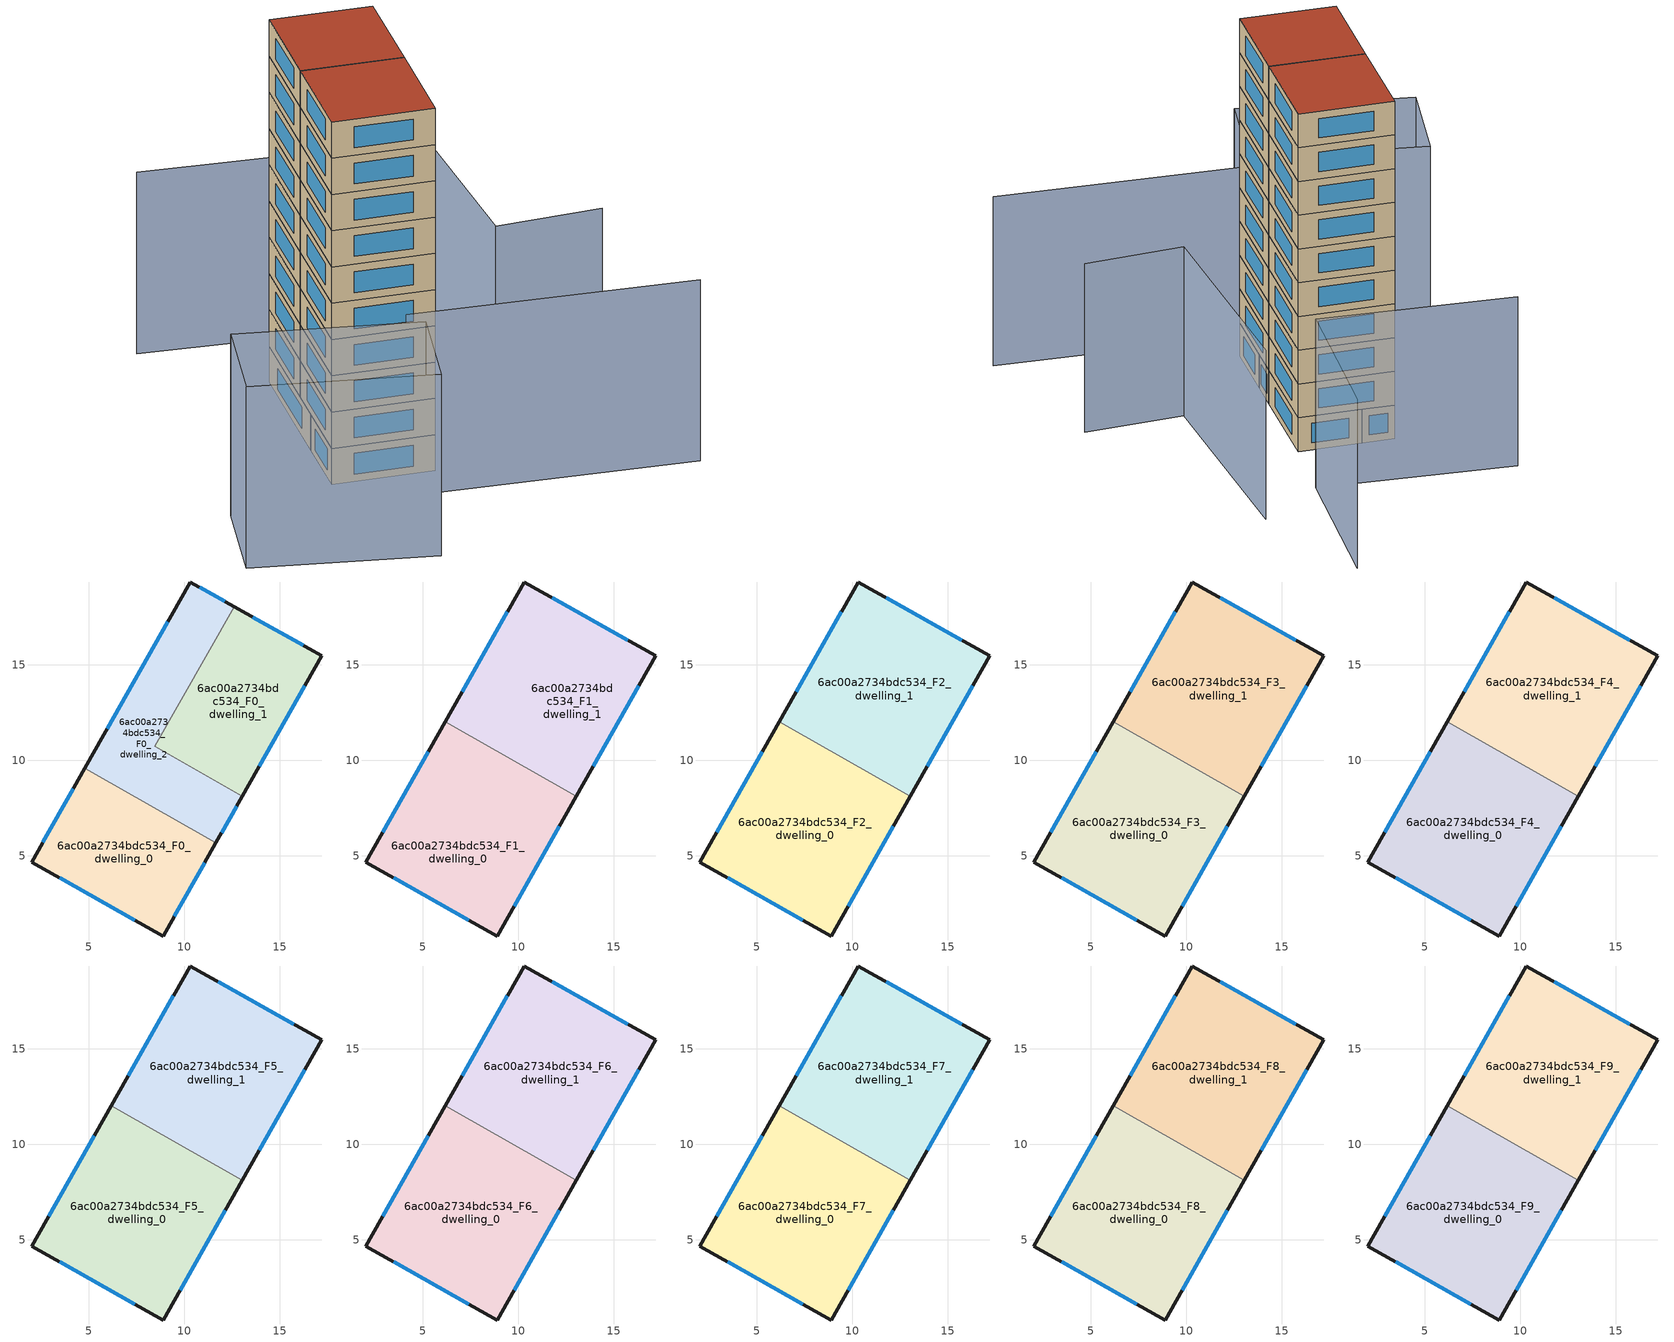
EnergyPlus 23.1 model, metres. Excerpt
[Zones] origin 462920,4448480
6ac00a2734bdc534_F0_dwelling_0
 floor ground (EU_floor_Construction): 11.66,5.68 8.9,0.79 2,4.67 4.78,9.58 z0
 wall outside (EU_wall_Construction): 4.78,9.58 2,4.67 8.9,0.79 11.66,5.68 z0:3
 wall to 6ac00a2734bdc534_F0_dwelling_2 (EU_wall_Construction): 11.66,5.68 4.78,9.58 z0:3
 window (EU_Window_Construction): 4.18,8.52 2.6,5.72 / 9.49,1.84 11.07,4.63 / 3.48,3.84 7.42,1.62 z0.64:2.36
6ac00a2734bdc534_F0_dwelling_1
 floor ground (EU_floor_Construction): 17.22,15.47 13.05,8.13 8.46,10.73 12.61,18.06 z0
 wall outside (EU_wall_Construction): 13.05,8.13 17.22,15.47 12.61,18.06 z0:3
 wall to 6ac00a2734bdc534_F0_dwelling_2 (EU_wall_Construction): 12.61,18.06 8.46,10.73 13.05,8.13 z0:3
 window (EU_Window_Construction): 13.94,9.7 16.32,13.9 / 16.23,16.03 13.6,17.5 z0.64:2.36
6ac00a2734bdc534_F0_dwelling_2
 floor ground (EU_floor_Construction): 12.61,18.06 8.46,10.73 13.05,8.13 11.66,5.68 4.78,9.58 10.31,19.35 z0
 wall outside (EU_wall_Construction): 12.61,18.06 10.31,19.35 4.78,9.58 / 11.66,5.68 13.05,8.13 z0:3
 window (EU_Window_Construction): 9.13,17.25 5.97,11.67 / 12.12,18.33 10.81,19.07 / 11.96,6.2 12.75,7.6 z0.64:2.36
 roof outside (EU_roof_Construction): 13.05,8.12 10.36,9.65 6.17,12.02 z3
6ac00a2734bdc534_F1_dwelling_0
 floor to 6ac00a2734bdc534_F0_dwelling_0 (EU_floor_Construction): 11.66,5.68 8.9,0.79 2,4.67 4.78,9.58 z3
 floor to 6ac00a2734bdc534_F0_dwelling_2 (EU_floor_Construction): 13.05,8.12 11.66,5.68 4.78,9.58 6.17,12.02 z3
 wall outside (EU_wall_Construction): 6.16,12.02 2,4.67 8.9,0.79 13.05,8.12 z3:6
 wall to 6ac00a2734bdc534_F1_dwelling_1 (EU_wall_Construction): 13.05,8.12 6.16,12.02 z3:6
 window (EU_Window_Construction): 5.27,10.45 2.89,6.24 / 9.78,2.36 12.16,6.55 / 3.48,3.84 7.42,1.62 z3.64:5.36
6ac00a2734bdc534_F1_dwelling_1
 floor to 6ac00a2734bdc534_F0_dwelling_2 (EU_floor_Construction): 12.61,18.06 8.46,10.73 10.36,9.65 6.17,12.02 10.31,19.35 z3
 floor to 6ac00a2734bdc534_F0_dwelling_1 (EU_floor_Construction): 17.22,15.47 13.05,8.13 8.46,10.73 12.61,18.06 z3
 wall outside (EU_wall_Construction): 13.05,8.12 17.22,15.47 10.31,19.35 6.16,12.02 z3:6
 window (EU_Window_Construction): 13.94,9.7 16.32,13.9 / 9.43,17.78 7.05,13.59 / 15.74,16.3 11.79,18.52 z3.64:5.36
6ac00a2734bdc534_F2_dwelling_0
 floor to 6ac00a2734bdc534_F1_dwelling_0 (EU_floor_Construction): 13.05,8.12 8.9,0.79 2,4.67 6.16,12.02 z6
 wall outside (EU_wall_Construction): 6.16,12.02 2,4.67 8.9,0.79 13.05,8.12 z6:9
 wall to 6ac00a2734bdc534_F2_dwelling_1 (EU_wall_Construction): 13.05,8.12 6.16,12.02 z6:9
 window (EU_Window_Construction): 5.27,10.45 2.89,6.24 / 9.78,2.36 12.16,6.55 / 3.48,3.84 7.42,1.62 z6.64:8.36
6ac00a2734bdc534_F2_dwelling_1
 floor to 6ac00a2734bdc534_F1_dwelling_1 (EU_floor_Construction): 17.22,15.47 13.05,8.12 6.16,12.02 10.31,19.35 z6
 wall outside (EU_wall_Construction): 13.05,8.12 17.22,15.47 10.31,19.35 6.16,12.02 z6:9
 window (EU_Window_Construction): 13.94,9.7 16.32,13.9 / 9.43,17.78 7.05,13.59 / 15.74,16.3 11.79,18.52 z6.64:8.36
6ac00a2734bdc534_F3_dwelling_0
 floor to 6ac00a2734bdc534_F2_dwelling_0 (EU_floor_Construction): 13.05,8.12 8.9,0.79 2,4.67 6.16,12.02 z9
 wall outside (EU_wall_Construction): 6.16,12.02 2,4.67 8.9,0.79 13.05,8.12 z9:12
 wall to 6ac00a2734bdc534_F3_dwelling_1 (EU_wall_Construction): 13.05,8.12 6.16,12.02 z9:12
 window (EU_Window_Construction): 5.27,10.45 2.89,6.24 / 9.78,2.36 12.16,6.55 / 3.48,3.84 7.42,1.62 z9.64:11.36
6ac00a2734bdc534_F3_dwelling_1
 floor to 6ac00a2734bdc534_F2_dwelling_1 (EU_floor_Construction): 17.22,15.47 13.05,8.12 6.16,12.02 10.31,19.35 z9
 wall outside (EU_wall_Construction): 13.05,8.12 17.22,15.47 10.31,19.35 6.16,12.02 z9:12
 window (EU_Window_Construction): 13.94,9.7 16.32,13.9 / 9.43,17.78 7.05,13.59 / 15.74,16.3 11.79,18.52 z9.64:11.36
6ac00a2734bdc534_F4_dwelling_0
 floor to 6ac00a2734bdc534_F3_dwelling_0 (EU_floor_Construction): 13.05,8.12 8.9,0.79 2,4.67 6.16,12.02 z12
 wall outside (EU_wall_Construction): 6.16,12.02 2,4.67 8.9,0.79 13.05,8.12 z12:15
 wall to 6ac00a2734bdc534_F4_dwelling_1 (EU_wall_Construction): 13.05,8.12 6.16,12.02 z12:15
 window (EU_Window_Construction): 5.27,10.45 2.89,6.24 / 9.78,2.36 12.16,6.55 / 3.48,3.84 7.42,1.62 z12.64:14.36
6ac00a2734bdc534_F4_dwelling_1
 floor to 6ac00a2734bdc534_F3_dwelling_1 (EU_floor_Construction): 17.22,15.47 13.05,8.12 6.16,12.02 10.31,19.35 z12
 wall outside (EU_wall_Construction): 13.05,8.12 17.22,15.47 10.31,19.35 6.16,12.02 z12:15
 window (EU_Window_Construction): 13.94,9.7 16.32,13.9 / 9.43,17.78 7.05,13.59 / 15.74,16.3 11.79,18.52 z12.64:14.36
6ac00a2734bdc534_F5_dwelling_0
 floor to 6ac00a2734bdc534_F4_dwelling_0 (EU_floor_Construction): 13.05,8.12 8.9,0.79 2,4.67 6.16,12.02 z15
 wall outside (EU_wall_Construction): 6.16,12.02 2,4.67 8.9,0.79 13.05,8.12 z15:18
 wall to 6ac00a2734bdc534_F5_dwelling_1 (EU_wall_Construction): 13.05,8.12 6.16,12.02 z15:18
 window (EU_Window_Construction): 5.27,10.45 2.89,6.24 / 9.78,2.36 12.16,6.55 / 3.48,3.84 7.42,1.62 z15.64:17.36
6ac00a2734bdc534_F5_dwelling_1
 floor to 6ac00a2734bdc534_F4_dwelling_1 (EU_floor_Construction): 17.22,15.47 13.05,8.12 6.16,12.02 10.31,19.35 z15
 wall outside (EU_wall_Construction): 13.05,8.12 17.22,15.47 10.31,19.35 6.16,12.02 z15:18
 window (EU_Window_Construction): 13.94,9.7 16.32,13.9 / 9.43,17.78 7.05,13.59 / 15.74,16.3 11.79,18.52 z15.64:17.36
6ac00a2734bdc534_F6_dwelling_0
 floor to 6ac00a2734bdc534_F5_dwelling_0 (EU_floor_Construction): 13.05,8.12 8.9,0.79 2,4.67 6.16,12.02 z18
 wall outside (EU_wall_Construction): 6.16,12.02 2,4.67 8.9,0.79 13.05,8.12 z18:21
 wall to 6ac00a2734bdc534_F6_dwelling_1 (EU_wall_Construction): 13.05,8.12 6.16,12.02 z18:21
 window (EU_Window_Construction): 5.27,10.45 2.89,6.24 / 9.78,2.36 12.16,6.55 / 3.48,3.84 7.42,1.62 z18.64:20.36
6ac00a2734bdc534_F6_dwelling_1
 floor to 6ac00a2734bdc534_F5_dwelling_1 (EU_floor_Construction): 17.22,15.47 13.05,8.12 6.16,12.02 10.31,19.35 z18
 wall outside (EU_wall_Construction): 13.05,8.12 17.22,15.47 10.31,19.35 6.16,12.02 z18:21
 window (EU_Window_Construction): 13.94,9.7 16.32,13.9 / 9.43,17.78 7.05,13.59 / 15.74,16.3 11.79,18.52 z18.64:20.36
6ac00a2734bdc534_F7_dwelling_0
 floor to 6ac00a2734bdc534_F6_dwelling_0 (EU_floor_Construction): 13.05,8.12 8.9,0.79 2,4.67 6.16,12.02 z21
 wall outside (EU_wall_Construction): 6.16,12.02 2,4.67 8.9,0.79 13.05,8.12 z21:24
 wall to 6ac00a2734bdc534_F7_dwelling_1 (EU_wall_Construction): 13.05,8.12 6.16,12.02 z21:24
 window (EU_Window_Construction): 5.27,10.45 2.89,6.24 / 9.78,2.36 12.16,6.55 / 3.48,3.84 7.42,1.62 z21.64:23.36
6ac00a2734bdc534_F7_dwelling_1
 floor to 6ac00a2734bdc534_F6_dwelling_1 (EU_floor_Construction): 17.22,15.47 13.05,8.12 6.16,12.02 10.31,19.35 z21
 wall outside (EU_wall_Construction): 13.05,8.12 17.22,15.47 10.31,19.35 6.16,12.02 z21:24
 window (EU_Window_Construction): 13.94,9.7 16.32,13.9 / 9.43,17.78 7.05,13.59 / 15.74,16.3 11.79,18.52 z21.64:23.36
6ac00a2734bdc534_F8_dwelling_0
 floor to 6ac00a2734bdc534_F7_dwelling_0 (EU_floor_Construction): 13.05,8.12 8.9,0.79 2,4.67 6.16,12.02 z24
 wall outside (EU_wall_Construction): 6.16,12.02 2,4.67 8.9,0.79 13.05,8.12 z24:27
 wall to 6ac00a2734bdc534_F8_dwelling_1 (EU_wall_Construction): 13.05,8.12 6.16,12.02 z24:27
 window (EU_Window_Construction): 5.27,10.45 2.89,6.24 / 9.78,2.36 12.16,6.55 / 3.48,3.84 7.42,1.62 z24.64:26.36
6ac00a2734bdc534_F8_dwelling_1
 floor to 6ac00a2734bdc534_F7_dwelling_1 (EU_floor_Construction): 17.22,15.47 13.05,8.12 6.16,12.02 10.31,19.35 z24
 wall outside (EU_wall_Construction): 13.05,8.12 17.22,15.47 10.31,19.35 6.16,12.02 z24:27
 window (EU_Window_Construction): 13.94,9.7 16.32,13.9 / 9.43,17.78 7.05,13.59 / 15.74,16.3 11.79,18.52 z24.64:26.36
6ac00a2734bdc534_F9_dwelling_0
 floor to 6ac00a2734bdc534_F8_dwelling_0 (EU_floor_Construction): 13.05,8.12 8.9,0.79 2,4.67 6.16,12.02 z27
 wall outside (EU_wall_Construction): 6.16,12.02 2,4.67 8.9,0.79 13.05,8.12 z27:30
 wall to 6ac00a2734bdc534_F9_dwelling_1 (EU_wall_Construction): 13.05,8.12 6.16,12.02 z27:30
 window (EU_Window_Construction): 5.27,10.45 2.89,6.24 / 9.78,2.36 12.16,6.55 / 3.48,3.84 7.42,1.62 z27.64:29.36
 roof outside (EU_roof_Construction): 8.9,0.79 13.05,8.12 6.16,12.02 2,4.67 z30
6ac00a2734bdc534_F9_dwelling_1
 floor to 6ac00a2734bdc534_F8_dwelling_1 (EU_floor_Construction): 17.22,15.47 13.05,8.12 6.16,12.02 10.31,19.35 z27
 wall outside (EU_wall_Construction): 13.05,8.12 17.22,15.47 10.31,19.35 6.16,12.02 z27:30
 window (EU_Window_Construction): 13.94,9.7 16.32,13.9 / 9.43,17.78 7.05,13.59 / 15.74,16.3 11.79,18.52 z27.64:29.36
 roof outside (EU_roof_Construction): 13.05,8.12 17.22,15.47 10.31,19.35 6.16,12.02 z30
shading: 4.57,-0.49 23.69,-11.92 / 26.7,1.19 19.18,4.73 / 19.18,4.73 27.19,21.74 / 28.05,32.72 20.64,20.81 / 20.64,20.81 6.73,29.46 / -6.69,6.52 4.77,-2.28 / 4.77,-2.28 -0.35,-8.94 / -0.35,-8.94 -11.8,-0.14 / -11.8,-0.14 -6.69,6.52 z0:15
[Building]
EU S2 Campaign: North Axis=0; Terrain=City; Solar Distribution=FullExterior
[Site:Location]
Yerevan-Zvartnots.Intl.AP: Latitude=40.15; Longitude=44.383; Time Zone=4; Elevation=854
[SizingPeriod:WeatherFileDays]
AnnualSizingPeriod: Begin Month=1; Begin Day of Month=1; End Month=12; End Day of Month=31; Day of Week for Start Day=Monday; Use Weather File Daylight Saving Period=No; Use Weather File Rain and Snow Indicators=No
[MATERIAL]
EU_InternalMass_Material: Roughness=MediumRough; Thickness=0.1; Conductivity=1; Density=1800; Specific Heat=900; Thermal Absorptance=0.9; Solar Absorptance=0.7; Visible Absorptance=0.7
[MATERIAL:NOMASS] Roughness=MediumRough; Thermal Absorptance=0.9; Solar Absorptance=0.7; Visible Absorptance=0.7
Name | Thermal Resistance
EU_wall_NoMass | 1.05043
EU_roof_NoMass | 1.45357
EU_floor_NoMass | 0.478065
[WINDOWMATERIAL:SIMPLEGLAZINGSYSTEM]
EU_Window_SimpleGlazing: UFactor=2.5566; Solar Heat Gain Coefficient=0.75; Visible Transmittance=0.75
[CONSTRUCTION]
EU_wall_Construction: EU_wall_NoMass
EU_roof_Construction: EU_roof_NoMass
EU_floor_Construction: EU_floor_NoMass
EU_Window_Construction: EU_Window_SimpleGlazing
EU_InternalMass_Construction: EU_InternalMass_Material
[ZONE] Type=1; Multiplier=1; Ceiling Height=autocalculate; Floor Area=autocalculate; Part of Total Floor Area=Yes
Name | Volume
6ac00a2734bdc534_F0_dwelling_0 | 133.47
6ac00a2734bdc534_F1_dwelling_0 | 200.2
6ac00a2734bdc534_F2_dwelling_0; 6ac00a2734bdc534_F3_dwelling_0; 6ac00a2734bdc534_F4_dwelling_0; 6ac00a2734bdc534_F5_dwelling_0; 6ac00a2734bdc534_F6_dwelling_0; 6ac00a2734bdc534_F7_dwelling_0; 6ac00a2734bdc534_F8_dwelling_0; 6ac00a2734bdc534_F9_dwelling_0 | 200.214
6ac00a2734bdc534_F0_dwelling_1 | 133.467
6ac00a2734bdc534_F1_dwelling_1 | 200.132
6ac00a2734bdc534_F2_dwelling_1; 6ac00a2734bdc534_F3_dwelling_1; 6ac00a2734bdc534_F4_dwelling_1; 6ac00a2734bdc534_F5_dwelling_1; 6ac00a2734bdc534_F6_dwelling_1; 6ac00a2734bdc534_F7_dwelling_1; 6ac00a2734bdc534_F8_dwelling_1; 6ac00a2734bdc534_F9_dwelling_1 | 200.213
6ac00a2734bdc534_F0_dwelling_2 | 133.461
[INTERNALMASS] Construction=EU_InternalMass_Construction
Name | Zone or ZoneList | Surface Area
6ac00a2734bdc534_F0_dwelling_0_EU_InternalMass | 6ac00a2734bdc534_F0_dwelling_0 | 44.4909
6ac00a2734bdc534_F0_dwelling_1_EU_InternalMass | 6ac00a2734bdc534_F0_dwelling_1 | 44.4888
6ac00a2734bdc534_F0_dwelling_2_EU_InternalMass | 6ac00a2734bdc534_F0_dwelling_2 | 44.487
6ac00a2734bdc534_F1_dwelling_0_EU_InternalMass | 6ac00a2734bdc534_F1_dwelling_0 | 66.7378
6ac00a2734bdc534_F1_dwelling_1_EU_InternalMass | 6ac00a2734bdc534_F1_dwelling_1 | 66.7376
6ac00a2734bdc534_F2_dwelling_0_EU_InternalMass | 6ac00a2734bdc534_F2_dwelling_0 | 66.7378
6ac00a2734bdc534_F2_dwelling_1_EU_InternalMass | 6ac00a2734bdc534_F2_dwelling_1 | 66.7376
6ac00a2734bdc534_F3_dwelling_0_EU_InternalMass | 6ac00a2734bdc534_F3_dwelling_0 | 66.7378
6ac00a2734bdc534_F3_dwelling_1_EU_InternalMass | 6ac00a2734bdc534_F3_dwelling_1 | 66.7376
6ac00a2734bdc534_F4_dwelling_0_EU_InternalMass | 6ac00a2734bdc534_F4_dwelling_0 | 66.7378
6ac00a2734bdc534_F4_dwelling_1_EU_InternalMass | 6ac00a2734bdc534_F4_dwelling_1 | 66.7376
6ac00a2734bdc534_F5_dwelling_0_EU_InternalMass | 6ac00a2734bdc534_F5_dwelling_0 | 66.7378
6ac00a2734bdc534_F5_dwelling_1_EU_InternalMass | 6ac00a2734bdc534_F5_dwelling_1 | 66.7376
6ac00a2734bdc534_F6_dwelling_0_EU_InternalMass | 6ac00a2734bdc534_F6_dwelling_0 | 66.7378
6ac00a2734bdc534_F6_dwelling_1_EU_InternalMass | 6ac00a2734bdc534_F6_dwelling_1 | 66.7376
6ac00a2734bdc534_F7_dwelling_0_EU_InternalMass | 6ac00a2734bdc534_F7_dwelling_0 | 66.7378
6ac00a2734bdc534_F7_dwelling_1_EU_InternalMass | 6ac00a2734bdc534_F7_dwelling_1 | 66.7376
6ac00a2734bdc534_F8_dwelling_0_EU_InternalMass | 6ac00a2734bdc534_F8_dwelling_0 | 66.7378
6ac00a2734bdc534_F8_dwelling_1_EU_InternalMass | 6ac00a2734bdc534_F8_dwelling_1 | 66.7376
6ac00a2734bdc534_F9_dwelling_0_EU_InternalMass | 6ac00a2734bdc534_F9_dwelling_0 | 66.7378
6ac00a2734bdc534_F9_dwelling_1_EU_InternalMass | 6ac00a2734bdc534_F9_dwelling_1 | 66.7376
[OTHEREQUIPMENT] Fuel Type=Electricity; Design Level Calculation Method=Watts/Area; Power per Zone Floor Area=1; Fraction Latent=0; Fraction Radiant=0; Fraction Lost=0; Carbon Dioxide Generation Rate=0; EndUse Subcategory=EU_Step8_InternalGains
Name | Zone or ZoneList or Space or SpaceList | Schedule
EU_Step8_InternalGain_6ac00a2734bdc534_F0_dwelling_0_f000 | 6ac00a2734bdc534_F0_dwelling_0 | EU_Step8_GainSchedule_6ac00a2734bdc534_F0_dwelling_0_f000
EU_Step8_InternalGain_6ac00a2734bdc534_F0_dwelling_1_f000 | 6ac00a2734bdc534_F0_dwelling_1 | EU_Step8_GainSchedule_6ac00a2734bdc534_F0_dwelling_1_f000
EU_Step8_InternalGain_6ac00a2734bdc534_F0_dwelling_2_f000 | 6ac00a2734bdc534_F0_dwelling_2 | EU_Step8_GainSchedule_6ac00a2734bdc534_F0_dwelling_2_f000
EU_Step8_InternalGain_6ac00a2734bdc534_F1_dwelling_0_f000 | 6ac00a2734bdc534_F1_dwelling_0 | EU_Step8_GainSchedule_6ac00a2734bdc534_F1_dwelling_0_f000
EU_Step8_InternalGain_6ac00a2734bdc534_F1_dwelling_1_f000 | 6ac00a2734bdc534_F1_dwelling_1 | EU_Step8_GainSchedule_6ac00a2734bdc534_F1_dwelling_1_f000
EU_Step8_InternalGain_6ac00a2734bdc534_F2_dwelling_0_f000 | 6ac00a2734bdc534_F2_dwelling_0 | EU_Step8_GainSchedule_6ac00a2734bdc534_F2_dwelling_0_f000
EU_Step8_InternalGain_6ac00a2734bdc534_F2_dwelling_1_f000 | 6ac00a2734bdc534_F2_dwelling_1 | EU_Step8_GainSchedule_6ac00a2734bdc534_F2_dwelling_1_f000
EU_Step8_InternalGain_6ac00a2734bdc534_F3_dwelling_0_f000 | 6ac00a2734bdc534_F3_dwelling_0 | EU_Step8_GainSchedule_6ac00a2734bdc534_F3_dwelling_0_f000
EU_Step8_InternalGain_6ac00a2734bdc534_F3_dwelling_1_f000 | 6ac00a2734bdc534_F3_dwelling_1 | EU_Step8_GainSchedule_6ac00a2734bdc534_F3_dwelling_1_f000
EU_Step8_InternalGain_6ac00a2734bdc534_F4_dwelling_0_f000 | 6ac00a2734bdc534_F4_dwelling_0 | EU_Step8_GainSchedule_6ac00a2734bdc534_F4_dwelling_0_f000
EU_Step8_InternalGain_6ac00a2734bdc534_F4_dwelling_1_f000 | 6ac00a2734bdc534_F4_dwelling_1 | EU_Step8_GainSchedule_6ac00a2734bdc534_F4_dwelling_1_f000
EU_Step8_InternalGain_6ac00a2734bdc534_F5_dwelling_0_f000 | 6ac00a2734bdc534_F5_dwelling_0 | EU_Step8_GainSchedule_6ac00a2734bdc534_F5_dwelling_0_f000
EU_Step8_InternalGain_6ac00a2734bdc534_F5_dwelling_1_f000 | 6ac00a2734bdc534_F5_dwelling_1 | EU_Step8_GainSchedule_6ac00a2734bdc534_F5_dwelling_1_f000
EU_Step8_InternalGain_6ac00a2734bdc534_F6_dwelling_0_f000 | 6ac00a2734bdc534_F6_dwelling_0 | EU_Step8_GainSchedule_6ac00a2734bdc534_F6_dwelling_0_f000
EU_Step8_InternalGain_6ac00a2734bdc534_F6_dwelling_1_f000 | 6ac00a2734bdc534_F6_dwelling_1 | EU_Step8_GainSchedule_6ac00a2734bdc534_F6_dwelling_1_f000
EU_Step8_InternalGain_6ac00a2734bdc534_F7_dwelling_0_f000 | 6ac00a2734bdc534_F7_dwelling_0 | EU_Step8_GainSchedule_6ac00a2734bdc534_F7_dwelling_0_f000
EU_Step8_InternalGain_6ac00a2734bdc534_F7_dwelling_1_f000 | 6ac00a2734bdc534_F7_dwelling_1 | EU_Step8_GainSchedule_6ac00a2734bdc534_F7_dwelling_1_f000
EU_Step8_InternalGain_6ac00a2734bdc534_F8_dwelling_0_f000 | 6ac00a2734bdc534_F8_dwelling_0 | EU_Step8_GainSchedule_6ac00a2734bdc534_F8_dwelling_0_f000
EU_Step8_InternalGain_6ac00a2734bdc534_F8_dwelling_1_f000 | 6ac00a2734bdc534_F8_dwelling_1 | EU_Step8_GainSchedule_6ac00a2734bdc534_F8_dwelling_1_f000
EU_Step8_InternalGain_6ac00a2734bdc534_F9_dwelling_0_f000 | 6ac00a2734bdc534_F9_dwelling_0 | EU_Step8_GainSchedule_6ac00a2734bdc534_F9_dwelling_0_f000
EU_Step8_InternalGain_6ac00a2734bdc534_F9_dwelling_1_f000 | 6ac00a2734bdc534_F9_dwelling_1 | EU_Step8_GainSchedule_6ac00a2734bdc534_F9_dwelling_1_f000
[ZONEVENTILATION:DESIGNFLOWRATE] Schedule=EU_AlwaysOn; Design Flow Rate Calculation Method=AirChanges/Hour; Air Changes per Hour=0.557805; Ventilation Type=Natural; Fan Pressure Rise=0; Fan Total Efficiency=1; Constant Term Coefficient=1; Temperature Term Coefficient=0; Velocity Term Coefficient=0; Velocity Squared Term Coefficient=0; Minimum Indoor Temperature=-100; Maximum Indoor Temperature=100; Delta Temperature=-100; Minimum Outdoor Temperature=-100; Maximum Outdoor Temperature=100; Maximum Wind Speed=40
Name | Zone or ZoneList or Space or SpaceList
EU_ConstantAir_6ac00a2734bdc534_F0_dwelling_0 | 6ac00a2734bdc534_F0_dwelling_0
EU_ConstantAir_6ac00a2734bdc534_F0_dwelling_1 | 6ac00a2734bdc534_F0_dwelling_1
EU_ConstantAir_6ac00a2734bdc534_F0_dwelling_2 | 6ac00a2734bdc534_F0_dwelling_2
EU_ConstantAir_6ac00a2734bdc534_F1_dwelling_0 | 6ac00a2734bdc534_F1_dwelling_0
EU_ConstantAir_6ac00a2734bdc534_F1_dwelling_1 | 6ac00a2734bdc534_F1_dwelling_1
EU_ConstantAir_6ac00a2734bdc534_F2_dwelling_0 | 6ac00a2734bdc534_F2_dwelling_0
EU_ConstantAir_6ac00a2734bdc534_F2_dwelling_1 | 6ac00a2734bdc534_F2_dwelling_1
EU_ConstantAir_6ac00a2734bdc534_F3_dwelling_0 | 6ac00a2734bdc534_F3_dwelling_0
EU_ConstantAir_6ac00a2734bdc534_F3_dwelling_1 | 6ac00a2734bdc534_F3_dwelling_1
EU_ConstantAir_6ac00a2734bdc534_F4_dwelling_0 | 6ac00a2734bdc534_F4_dwelling_0
EU_ConstantAir_6ac00a2734bdc534_F4_dwelling_1 | 6ac00a2734bdc534_F4_dwelling_1
EU_ConstantAir_6ac00a2734bdc534_F5_dwelling_0 | 6ac00a2734bdc534_F5_dwelling_0
EU_ConstantAir_6ac00a2734bdc534_F5_dwelling_1 | 6ac00a2734bdc534_F5_dwelling_1
EU_ConstantAir_6ac00a2734bdc534_F6_dwelling_0 | 6ac00a2734bdc534_F6_dwelling_0
EU_ConstantAir_6ac00a2734bdc534_F6_dwelling_1 | 6ac00a2734bdc534_F6_dwelling_1
EU_ConstantAir_6ac00a2734bdc534_F7_dwelling_0 | 6ac00a2734bdc534_F7_dwelling_0
EU_ConstantAir_6ac00a2734bdc534_F7_dwelling_1 | 6ac00a2734bdc534_F7_dwelling_1
EU_ConstantAir_6ac00a2734bdc534_F8_dwelling_0 | 6ac00a2734bdc534_F8_dwelling_0
EU_ConstantAir_6ac00a2734bdc534_F8_dwelling_1 | 6ac00a2734bdc534_F8_dwelling_1
EU_ConstantAir_6ac00a2734bdc534_F9_dwelling_0 | 6ac00a2734bdc534_F9_dwelling_0
EU_ConstantAir_6ac00a2734bdc534_F9_dwelling_1 | 6ac00a2734bdc534_F9_dwelling_1
[HVACTEMPLATE:THERMOSTAT] Constant Heating Setpoint=20; Constant Cooling Setpoint=50
EU_HeatOnly_6ac00a2734bdc534_F0_dwelling_0; EU_HeatOnly_6ac00a2734bdc534_F0_dwelling_1; EU_HeatOnly_6ac00a2734bdc534_F0_dwelling_2; EU_HeatOnly_6ac00a2734bdc534_F1_dwelling_0; EU_HeatOnly_6ac00a2734bdc534_F1_dwelling_1; EU_HeatOnly_6ac00a2734bdc534_F2_dwelling_0; EU_HeatOnly_6ac00a2734bdc534_F2_dwelling_1; EU_HeatOnly_6ac00a2734bdc534_F3_dwelling_0; EU_HeatOnly_6ac00a2734bdc534_F3_dwelling_1; EU_HeatOnly_6ac00a2734bdc534_F4_dwelling_0; EU_HeatOnly_6ac00a2734bdc534_F4_dwelling_1; EU_HeatOnly_6ac00a2734bdc534_F5_dwelling_0; EU_HeatOnly_6ac00a2734bdc534_F5_dwelling_1; EU_HeatOnly_6ac00a2734bdc534_F6_dwelling_0; EU_HeatOnly_6ac00a2734bdc534_F6_dwelling_1; EU_HeatOnly_6ac00a2734bdc534_F7_dwelling_0; EU_HeatOnly_6ac00a2734bdc534_F7_dwelling_1; EU_HeatOnly_6ac00a2734bdc534_F8_dwelling_0; EU_HeatOnly_6ac00a2734bdc534_F8_dwelling_1; EU_HeatOnly_6ac00a2734bdc534_F9_dwelling_0; EU_HeatOnly_6ac00a2734bdc534_F9_dwelling_1
[HVACTEMPLATE:ZONE:IDEALLOADSAIRSYSTEM] System Availability Schedule=EU_AlwaysOn; Maximum Heating Supply Air Temperature=50; Minimum Cooling Supply Air Temperature=13; Maximum Heating Supply Air Humidity Ratio=0.0156; Minimum Cooling Supply Air Humidity Ratio=0.0077; Heating Limit=NoLimit; Cooling Limit=NoLimit; Heating Availability Schedule=EU_AlwaysOn; Cooling Availability Schedule=EU_CoolingOff; Dehumidification Control Type=ConstantSensibleHeatRatio; Cooling Sensible Heat Ratio=0.7; Dehumidification Setpoint=60; Humidification Control Type=None; Humidification Setpoint=30; Outdoor Air Method=None; Outdoor Air Flow Rate per Person=0.00944; Outdoor Air Flow Rate per Zone Floor Area=0; Outdoor Air Flow Rate per Zone=0; Demand Controlled Ventilation Type=None; Outdoor Air Economizer Type=NoEconomizer; Heat Recovery Type=None; Sensible Heat Recovery Effectiveness=0.7; Latent Heat Recovery Effectiveness=0.65
Name | Template Thermostat
6ac00a2734bdc534_F0_dwelling_0 | EU_HeatOnly_6ac00a2734bdc534_F0_dwelling_0
6ac00a2734bdc534_F0_dwelling_1 | EU_HeatOnly_6ac00a2734bdc534_F0_dwelling_1
6ac00a2734bdc534_F0_dwelling_2 | EU_HeatOnly_6ac00a2734bdc534_F0_dwelling_2
6ac00a2734bdc534_F1_dwelling_0 | EU_HeatOnly_6ac00a2734bdc534_F1_dwelling_0
6ac00a2734bdc534_F1_dwelling_1 | EU_HeatOnly_6ac00a2734bdc534_F1_dwelling_1
6ac00a2734bdc534_F2_dwelling_0 | EU_HeatOnly_6ac00a2734bdc534_F2_dwelling_0
6ac00a2734bdc534_F2_dwelling_1 | EU_HeatOnly_6ac00a2734bdc534_F2_dwelling_1
6ac00a2734bdc534_F3_dwelling_0 | EU_HeatOnly_6ac00a2734bdc534_F3_dwelling_0
6ac00a2734bdc534_F3_dwelling_1 | EU_HeatOnly_6ac00a2734bdc534_F3_dwelling_1
6ac00a2734bdc534_F4_dwelling_0 | EU_HeatOnly_6ac00a2734bdc534_F4_dwelling_0
6ac00a2734bdc534_F4_dwelling_1 | EU_HeatOnly_6ac00a2734bdc534_F4_dwelling_1
6ac00a2734bdc534_F5_dwelling_0 | EU_HeatOnly_6ac00a2734bdc534_F5_dwelling_0
6ac00a2734bdc534_F5_dwelling_1 | EU_HeatOnly_6ac00a2734bdc534_F5_dwelling_1
6ac00a2734bdc534_F6_dwelling_0 | EU_HeatOnly_6ac00a2734bdc534_F6_dwelling_0
6ac00a2734bdc534_F6_dwelling_1 | EU_HeatOnly_6ac00a2734bdc534_F6_dwelling_1
6ac00a2734bdc534_F7_dwelling_0 | EU_HeatOnly_6ac00a2734bdc534_F7_dwelling_0
6ac00a2734bdc534_F7_dwelling_1 | EU_HeatOnly_6ac00a2734bdc534_F7_dwelling_1
6ac00a2734bdc534_F8_dwelling_0 | EU_HeatOnly_6ac00a2734bdc534_F8_dwelling_0
6ac00a2734bdc534_F8_dwelling_1 | EU_HeatOnly_6ac00a2734bdc534_F8_dwelling_1
6ac00a2734bdc534_F9_dwelling_0 | EU_HeatOnly_6ac00a2734bdc534_F9_dwelling_0
6ac00a2734bdc534_F9_dwelling_1 | EU_HeatOnly_6ac00a2734bdc534_F9_dwelling_1
[SIZING:ZONE] Zone Cooling Design Supply Air Temperature Input Method=SupplyAirTemperature; Zone Cooling Design Supply Air Temperature=13; Zone Heating Design Supply Air Temperature Input Method=SupplyAirTemperature; Zone Heating Design Supply Air Temperature=50; Zone Cooling Design Supply Air Humidity Ratio=0.008; Zone Heating Design Supply Air Humidity Ratio=0.008; Cooling Design Air Flow Method=DesignDay; Cooling Design Air Flow Rate=0; Cooling Minimum Air Flow per Zone Floor Area=0.000762; Cooling Minimum Air Flow=0; Cooling Minimum Air Flow Fraction=0.2; Heating Design Air Flow Method=DesignDay; Heating Design Air Flow Rate=0; Heating Maximum Air Flow per Zone Floor Area=0.002032; Heating Maximum Air Flow=0.141576; Heating Maximum Air Flow Fraction=0.3; Account for Dedicated Outdoor Air System=No; Dedicated Outdoor Air System Control Strategy=NeutralSupplyAir; Dedicated Outdoor Air Low Setpoint Temperature for Design=autosize; Dedicated Outdoor Air High Setpoint Temperature for Design=autosize; Zone Load Sizing Method=Sensible Load Only No Latent Load; Zone Latent Cooling Design Supply Air Humidity Ratio Input Method=HumidityRatioDifference; Zone Cooling Design Supply Air Humidity Ratio Difference=0.005; Zone Latent Heating Design Supply Air Humidity Ratio Input Method=HumidityRatioDifference; Zone Humidification Design Supply Air Humidity Ratio Difference=0.005
6ac00a2734bdc534_F0_dwelling_0; 6ac00a2734bdc534_F0_dwelling_1; 6ac00a2734bdc534_F0_dwelling_2; 6ac00a2734bdc534_F1_dwelling_0; 6ac00a2734bdc534_F1_dwelling_1; 6ac00a2734bdc534_F2_dwelling_0; 6ac00a2734bdc534_F2_dwelling_1; 6ac00a2734bdc534_F3_dwelling_0; 6ac00a2734bdc534_F3_dwelling_1; 6ac00a2734bdc534_F4_dwelling_0; 6ac00a2734bdc534_F4_dwelling_1; 6ac00a2734bdc534_F5_dwelling_0; 6ac00a2734bdc534_F5_dwelling_1; 6ac00a2734bdc534_F6_dwelling_0; 6ac00a2734bdc534_F6_dwelling_1; 6ac00a2734bdc534_F7_dwelling_0; 6ac00a2734bdc534_F7_dwelling_1; 6ac00a2734bdc534_F8_dwelling_0; 6ac00a2734bdc534_F8_dwelling_1; 6ac00a2734bdc534_F9_dwelling_0; 6ac00a2734bdc534_F9_dwelling_1
[SCHEDULE:CONSTANT]
Name | Hourly Value
EU_AlwaysOn | 1
EU_CoolingOff | 0
[SCHEDULE:FILE] Column Number=1; Rows to Skip at Top=0; Number of Hours of Data=8760; Column Separator=Comma; Interpolate to Timestep=No; Minutes per Item=60; Adjust Schedule for Daylight Savings=Yes
Name | File
EU_Step8_GainSchedule_6ac00a2734bdc534_F0_dwelling_0_f000 | ../../schedules/6ac00a2734bdc534/6ac00a2734bdc534_F0_dwelling_0_f000_gain.csv
EU_Step8_GainSchedule_6ac00a2734bdc534_F0_dwelling_1_f000 | ../../schedules/6ac00a2734bdc534/6ac00a2734bdc534_F0_dwelling_1_f000_gain.csv
EU_Step8_GainSchedule_6ac00a2734bdc534_F0_dwelling_2_f000 | ../../schedules/6ac00a2734bdc534/6ac00a2734bdc534_F0_dwelling_2_f000_gain.csv
EU_Step8_GainSchedule_6ac00a2734bdc534_F1_dwelling_0_f000 | ../../schedules/6ac00a2734bdc534/6ac00a2734bdc534_F1_dwelling_0_f000_gain.csv
EU_Step8_GainSchedule_6ac00a2734bdc534_F1_dwelling_1_f000 | ../../schedules/6ac00a2734bdc534/6ac00a2734bdc534_F1_dwelling_1_f000_gain.csv
EU_Step8_GainSchedule_6ac00a2734bdc534_F2_dwelling_0_f000 | ../../schedules/6ac00a2734bdc534/6ac00a2734bdc534_F2_dwelling_0_f000_gain.csv
EU_Step8_GainSchedule_6ac00a2734bdc534_F2_dwelling_1_f000 | ../../schedules/6ac00a2734bdc534/6ac00a2734bdc534_F2_dwelling_1_f000_gain.csv
EU_Step8_GainSchedule_6ac00a2734bdc534_F3_dwelling_0_f000 | ../../schedules/6ac00a2734bdc534/6ac00a2734bdc534_F3_dwelling_0_f000_gain.csv
EU_Step8_GainSchedule_6ac00a2734bdc534_F3_dwelling_1_f000 | ../../schedules/6ac00a2734bdc534/6ac00a2734bdc534_F3_dwelling_1_f000_gain.csv
EU_Step8_GainSchedule_6ac00a2734bdc534_F4_dwelling_0_f000 | ../../schedules/6ac00a2734bdc534/6ac00a2734bdc534_F4_dwelling_0_f000_gain.csv
EU_Step8_GainSchedule_6ac00a2734bdc534_F4_dwelling_1_f000 | ../../schedules/6ac00a2734bdc534/6ac00a2734bdc534_F4_dwelling_1_f000_gain.csv
EU_Step8_GainSchedule_6ac00a2734bdc534_F5_dwelling_0_f000 | ../../schedules/6ac00a2734bdc534/6ac00a2734bdc534_F5_dwelling_0_f000_gain.csv
EU_Step8_GainSchedule_6ac00a2734bdc534_F5_dwelling_1_f000 | ../../schedules/6ac00a2734bdc534/6ac00a2734bdc534_F5_dwelling_1_f000_gain.csv
EU_Step8_GainSchedule_6ac00a2734bdc534_F6_dwelling_0_f000 | ../../schedules/6ac00a2734bdc534/6ac00a2734bdc534_F6_dwelling_0_f000_gain.csv
EU_Step8_GainSchedule_6ac00a2734bdc534_F6_dwelling_1_f000 | ../../schedules/6ac00a2734bdc534/6ac00a2734bdc534_F6_dwelling_1_f000_gain.csv
EU_Step8_GainSchedule_6ac00a2734bdc534_F7_dwelling_0_f000 | ../../schedules/6ac00a2734bdc534/6ac00a2734bdc534_F7_dwelling_0_f000_gain.csv
EU_Step8_GainSchedule_6ac00a2734bdc534_F7_dwelling_1_f000 | ../../schedules/6ac00a2734bdc534/6ac00a2734bdc534_F7_dwelling_1_f000_gain.csv
EU_Step8_GainSchedule_6ac00a2734bdc534_F8_dwelling_0_f000 | ../../schedules/6ac00a2734bdc534/6ac00a2734bdc534_F8_dwelling_0_f000_gain.csv
EU_Step8_GainSchedule_6ac00a2734bdc534_F8_dwelling_1_f000 | ../../schedules/6ac00a2734bdc534/6ac00a2734bdc534_F8_dwelling_1_f000_gain.csv
EU_Step8_GainSchedule_6ac00a2734bdc534_F9_dwelling_0_f000 | ../../schedules/6ac00a2734bdc534/6ac00a2734bdc534_F9_dwelling_0_f000_gain.csv
EU_Step8_GainSchedule_6ac00a2734bdc534_F9_dwelling_1_f000 | ../../schedules/6ac00a2734bdc534/6ac00a2734bdc534_F9_dwelling_1_f000_gain.csv
